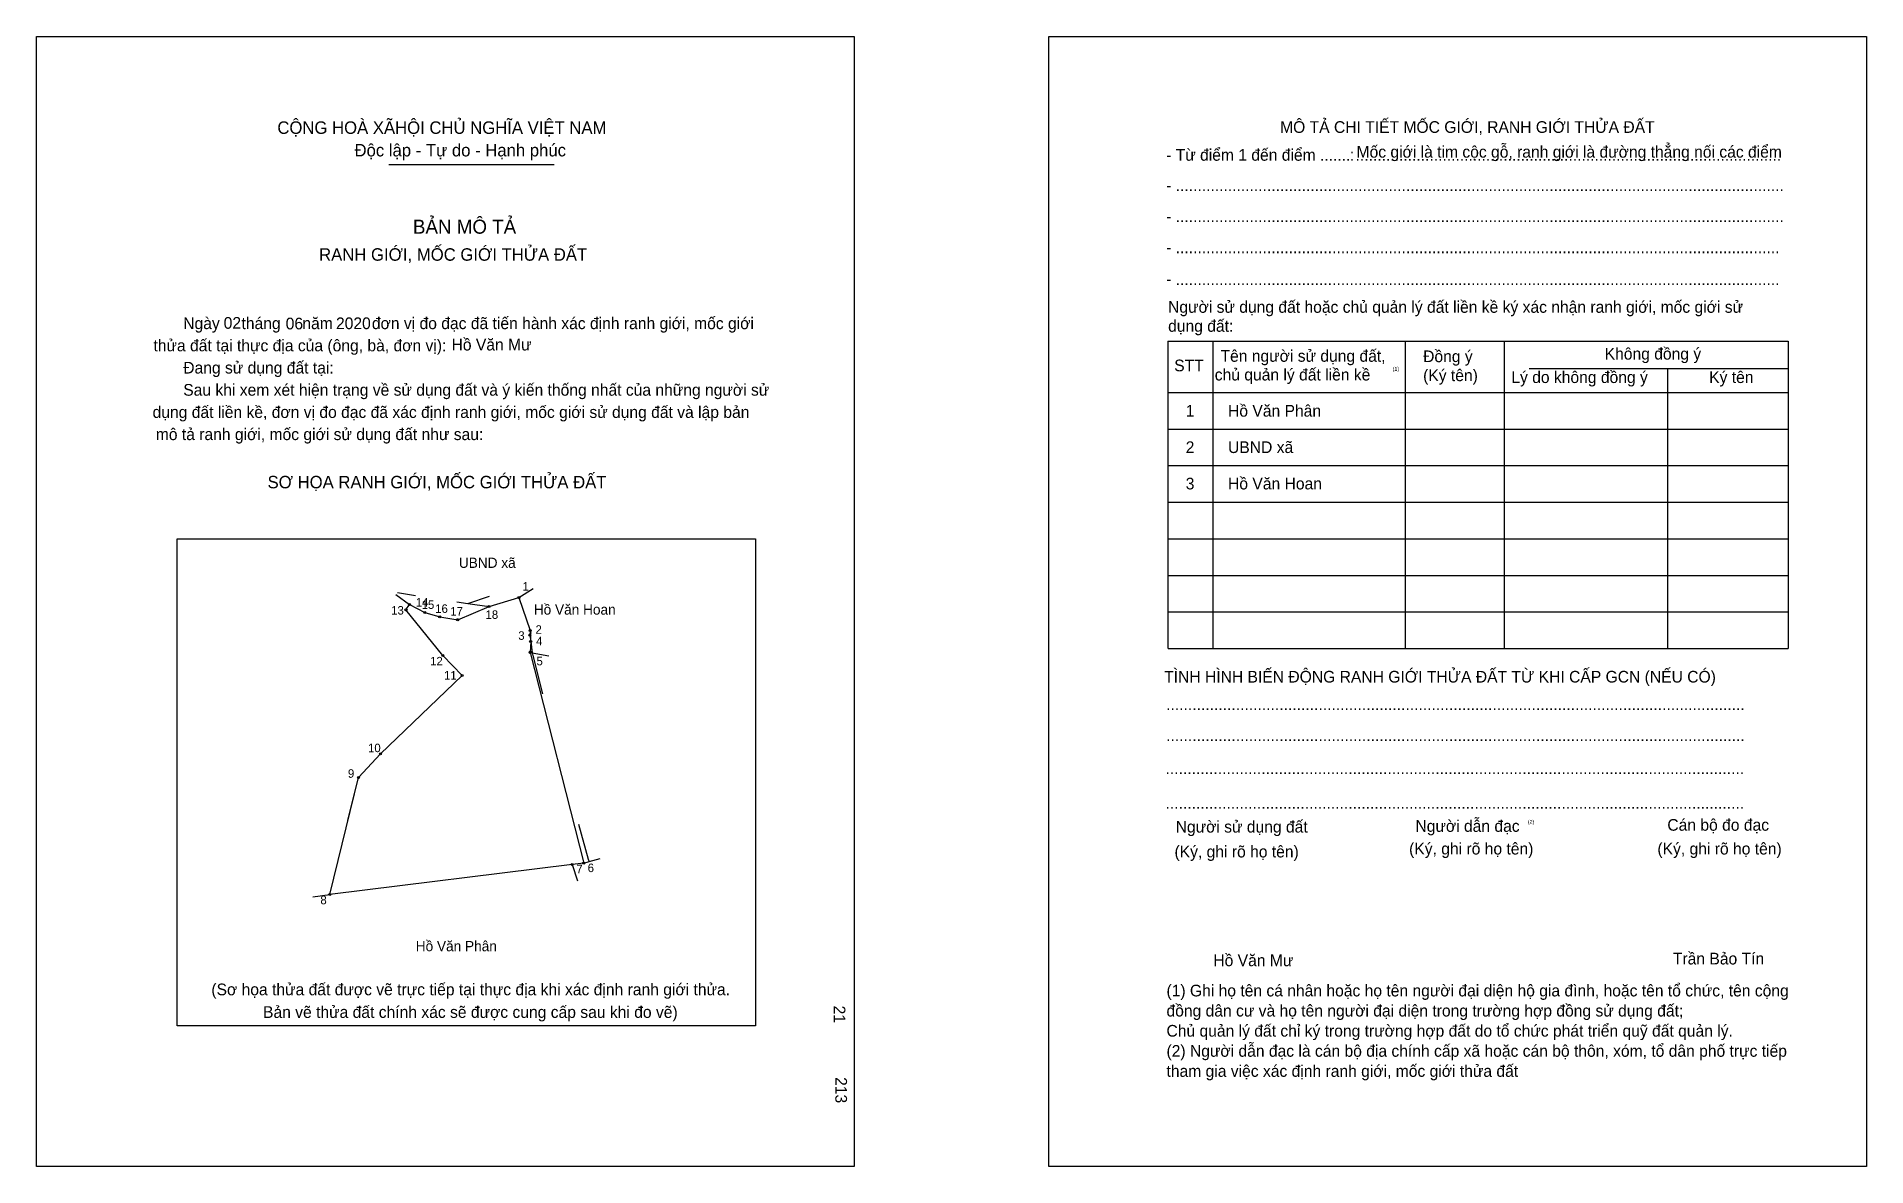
# Model space of a CAD drawing. Extents: x 547383 to 547924, y 1821390 to 1821724.
import ezdxf

# ---------------------------------------------------------------- set-up
doc = ezdxf.new("R2010")
doc.units = 0
for name, color, linetype in [('bmtKhungInTrang1', 7, 'Continuous'), ('bmtKhungInTrang2', 7, 'Continuous'), ('bmtNoiDung', 7, 'Continuous'), ('bmtTemplate', 7, 'Continuous'), ('CanhThua', 7, 'Continuous'), ('MocDinhThua', 7, 'Continuous'), ('RauThua', 7, 'Continuous'), ('SoHieuDinhThua', 7, 'Continuous'), ('TenChuLanCan', 7, 'Continuous')]:
    doc.layers.add(name, color=color, linetype=linetype)

msp = doc.modelspace()

# ---------------------------------------------------------------- linework, layer by layer
at = {"layer": 'bmtKhungInTrang1'}
msp.add_lwpolyline([(547382.85, 1821724.45), (547624.82, 1821724.45), (547624.82, 1821389.77), (547382.85, 1821389.77)], close=True, dxfattribs=at)
at = {"layer": 'bmtKhungInTrang2'}
msp.add_lwpolyline([(547682.52, 1821724.45), (547924.49, 1821724.45), (547924.49, 1821389.77), (547682.52, 1821389.77)], close=True, dxfattribs=at)
at = {"layer": 'bmtTemplate'}
for p, q in [((547487.12, 1821686.52), (547536.05, 1821686.52)), ((547731.06, 1821634.18), (547731.06, 1821543.2)), ((547787.99, 1821634.18), (547787.99, 1821543.2)), ((547817.27, 1821634.29), (547817.27, 1821543.2)), ((547901.33, 1821634.18), (547901.33, 1821543.2)), ((547824.7, 1821626.16), (547901.33, 1821626.16)), ((547717.79, 1821619.02), (547901.33, 1821619.02)), ((547717.79, 1821608.18), (547901.33, 1821608.18)), ((547717.79, 1821597.35), (547901.33, 1821597.35)), ((547717.79, 1821586.52), (547901.33, 1821586.52)), ((547717.79, 1821575.69), (547901.33, 1821575.69)), ((547717.79, 1821564.86), (547901.33, 1821564.86)), ((547717.79, 1821554.03), (547901.33, 1821554.03)), ((547717.79, 1821543.2), (547901.33, 1821543.2))]:
    msp.add_line(p, q, dxfattribs=at)
for points in [[(547717.68, 1821634.18), (547901.33, 1821634.18)], [(547717.68, 1821634.18), (547717.68, 1821543.2)], [(547865.61, 1821626.06), (547865.61, 1821543.2)]]:
    msp.add_lwpolyline(points, dxfattribs=at)
msp.add_lwpolyline([(547424.48, 1821431.45), (547424.48, 1821575.68), (547595.69, 1821575.68), (547595.69, 1821431.45)], close=True, dxfattribs=at)
at = {"layer": 'CanhThua'}
for p, q in [((547516.77, 1821555.6), (547525.63, 1821558.27)), ((547525.63, 1821558.27), (547528.92, 1821548.48)), ((547492.19, 1821554.62), (547493.23, 1821556.21)), ((547503.07, 1821541.11), (547492.19, 1821554.62)), ((547493.23, 1821556.21), (547497.77, 1821553.84)), ((547497.77, 1821553.84), (547502.17, 1821552.55)), ((547502.17, 1821552.55), (547507.49, 1821551.72)), ((547507.49, 1821551.72), (547516.77, 1821555.6)), ((547528.92, 1821548.48), (547528.84, 1821547.12)), ((547528.84, 1821547.12), (547529.1, 1821545.27)), ((547508.84, 1821535.17), (547503.07, 1821541.11)), ((547529.1, 1821545.27), (547528.99, 1821542.05)), ((547528.99, 1821542.05), (547544.8, 1821479.62)), ((547484.62, 1821511.97), (547508.84, 1821535.17)), ((547478.11, 1821504.96), (547484.62, 1821511.97)), ((547469.63, 1821470.36), (547478.11, 1821504.96)), ((547541.39, 1821479.21), (547469.63, 1821470.36)), ((547544.8, 1821479.62), (547541.39, 1821479.21))]:
    msp.add_line(p, q, dxfattribs=at)
at = {"layer": 'MocDinhThua'}
for centre in [(547493.23, 1821556.21), (547525.63, 1821558.27), (547492.19, 1821554.62), (547497.77, 1821553.84), (547502.17, 1821552.55), (547507.49, 1821551.72), (547516.77, 1821555.6), (547528.84, 1821547.12), (547528.92, 1821548.48), (547503.07, 1821541.11), (547528.99, 1821542.05), (547529.1, 1821545.27), (547508.84, 1821535.17), (547484.62, 1821511.97), (547478.11, 1821504.96), (547541.39, 1821479.21), (547544.8, 1821479.62), (547469.63, 1821470.36)]:
    msp.add_circle(centre, 0.302, dxfattribs=at)
at = {"layer": 'RauThua'}
for p, q in [((547489.21, 1821559.21), (547493.23, 1821556.21)), ((547489.21, 1821559.21), (547493.23, 1821556.21)), ((547489.64, 1821559.73), (547494.38, 1821559.01)), ((547494.38, 1821559.01), (547495.03, 1821558.91)), ((547507.2, 1821557.05), (547510.47, 1821556.55)), ((547510.47, 1821556.55), (547516.89, 1821558.68)), ((547510.47, 1821556.55), (547516.77, 1821555.6)), ((547510.47, 1821556.55), (547516.77, 1821555.6)), ((547525.63, 1821558.27), (547529.87, 1821560.94)), ((547528.92, 1821548.48), (547529.19, 1821547.69)), ((547528.92, 1821548.48), (547529.19, 1821547.69)), ((547528.92, 1821548.48), (547529.19, 1821547.69)), ((547529.1, 1821545.27), (547529.19, 1821547.69)), ((547529.1, 1821545.27), (547529.19, 1821547.69)), ((547529.1, 1821545.27), (547529.19, 1821547.69)), ((547528.99, 1821542.05), (547529.58, 1821541.94)), ((547528.99, 1821542.05), (547529.58, 1821541.94)), ((547528.99, 1821542.05), (547529.58, 1821541.94)), ((547529.1, 1821545.27), (547529.58, 1821541.94)), ((547529.1, 1821545.27), (547529.58, 1821541.94)), ((547529.1, 1821545.27), (547529.58, 1821541.94)), ((547529.58, 1821541.94), (547529.7, 1821541.11)), ((547529.58, 1821541.94), (547534.45, 1821540.99)), ((547529.7, 1821541.11), (547532.63, 1821529.79)), ((547474.99, 1821492.21), (547478.11, 1821504.96)), ((547543.25, 1821491.13), (547546.14, 1821480.76)), ((547546.14, 1821480.76), (547546.37, 1821480.06)), ((547546.37, 1821480.06), (547549.65, 1821480.97)), ((547541.39, 1821479.21), (547542.98, 1821474.33)), ((547544.8, 1821479.62), (547546.37, 1821480.06)), ((547544.8, 1821479.62), (547546.37, 1821480.06)), ((547464.65, 1821469.64), (547469.63, 1821470.36))]:
    msp.add_line(p, q, dxfattribs=at)

# ---------------------------------------------------------------- texts
at = {"layer": 'bmtNoiDung'}
for s, height, p in [('02', 3.462, (547438.22, 1821637.91)), ('06', 3.462, (547456.58, 1821637.72)), ('2020', 3.462, (547471.47, 1821637.79)), ('Hồ Văn Mư', 3.462, (547505.68, 1821631.47)), ('1', 3.46, (547723, 1821611.87)), ('Hồ Văn Phân ', 3.4622, (547735.53, 1821611.87)), ('2', 3.46, (547723, 1821601.09)), ('UBND xã ', 3.462, (547735.53, 1821601.09)), ('3', 3.46, (547723, 1821590.31)), ('Hồ Văn Hoan ', 3.4622, (547735.53, 1821590.31)), ('Hồ Văn Mư', 3.462, (547731.18, 1821449.09))]:
    msp.add_text(s, height=height, dxfattribs=at).set_placement(p)
for s, p in [('21', (547618.79, 1821437.41)), ('213', (547619.28, 1821416.22))]:
    msp.add_text(s, height=3.462, rotation=270, dxfattribs=at).set_placement(p)
at = {"layer": 'bmtTemplate'}
for s, height, p in [('CỘNG HOÀ XÃHỘI CHỦ NGHĨA VIỆT NAM', 3.693, (547454.12, 1821695.63)), ('MÔ TẢ CHI TIẾT MỐC GIỚI, RANH GIỚI THỬA ĐẤT', 3.4609, (547750.94, 1821695.92)), ('Độc lập - Tự do - Hạnh phúc', 3.693, (547476.96, 1821688.95)), ('Mốc giới là tim cộc gỗ, ranh giới là đường thẳng nối các điểm', 3.4609, (547773.57, 1821688.58)), ('- Từ điểm 1 đến điểm .......', 3.4609, (547717.21, 1821687.67)), (':', 3.46, (547771.58, 1821687.67)), ('..................................................................................................', 3.4609, (547773.28, 1821687.67)), ('- ............................................................................................................................................', 3.46087, (547717.21, 1821678.7)), ('BẢN MÔ TẢ', 4.155, (547494.25, 1821666.06)), ('- ............................................................................................................................................', 3.46087, (547717.21, 1821669.49)), ('RANH GIỚI, MỐC GIỚI THỬA ĐẤT', 3.693, (547466.47, 1821658.05)), ('- ...........................................................................................................................................', 3.46087, (547717.21, 1821660.29)), ('- ...........................................................................................................................................', 3.46087, (547717.21, 1821650.86)), ('Người sử dụng đất hoặc chủ quản lý đất liền kề ký xác nhận ranh giới, mốc giới sử', 3.4609, (547717.79, 1821642.63)), ('Ngày     tháng     năm         đơn vị đo đạc đã tiến hành xác định ranh giới, mốc giới ', 3.4622, (547426.26, 1821637.79)), ('dụng đất:', 3.461, (547717.79, 1821637)), ('thửa đất tại thực địa của (ông, bà, đơn vị):', 3.4622, (547417.44, 1821631.22)), ('Không đồng ý', 3.4609, (547847.02, 1821628.77)), ('Đang sử dụng đất tại:', 3.4622, (547426.26, 1821624.64)), ('STT', 3.461, (547719.6, 1821625.3)), ('Tên người sử dụng đất,', 3.4609, (547733.3, 1821628.12)), ('Đồng ý', 3.461, (547793.28, 1821628.01)), ('Sau khi xem xét hiện trạng về sử dụng đất và ý kiến thống nhất của những người sử ', 3.4622, (547426.26, 1821618.07)), ('chủ quản lý đất liền kề', 3.4609, (547731.6, 1821622.58)), ('(1)', 1.154, (547784.24, 1821625.42)), ('(Ký tên)', 3.461, (547793.28, 1821622.38)), ('Lý do không đồng ý', 3.4609, (547819.39, 1821621.83)), ('Ký tên', 3.461, (547877.95, 1821621.83)), ('dụng đất liền kề, đơn vị đo đạc đã xác định ranh giới, mốc giới sử dụng đất và lập bản', 3.4622, (547417.18, 1821611.49)), ('mô tả ranh giới, mốc giới sử dụng đất như sau:', 3.4622, (547418.13, 1821604.92)), ('SƠ HỌA RANH GIỚI, MỐC GIỚI THỬA ĐẤT', 3.693, (547451.21, 1821590.63)), ('TÌNH HÌNH BIẾN ĐỘNG RANH GIỚI THỬA ĐẤT TỪ KHI CẤP GCN (NẾU CÓ)', 3.4609, (547716.62, 1821533.1)), ('.....................................................................................................................................', 3.46606, (547717.21, 1821524.95)), ('.....................................................................................................................................', 3.46606, (547717.21, 1821515.74)), ('.....................................................................................................................................', 3.46606, (547717.03, 1821506)), ('.....................................................................................................................................', 3.46606, (547717.03, 1821495.71)), ('Người sử dụng đất', 3.4609, (547720.03, 1821488.67)), ('Người dẫn đạc', 3.4609, (547791.01, 1821488.88)), ('(2)', 1.154, (547824.25, 1821491.27)), ('Cán bộ đo đạc', 3.4609, (547865.57, 1821489.21)), ('(Ký, ghi rõ họ tên)', 3.4609, (547719.68, 1821481.3)), ('(Ký, ghi rõ họ tên)', 3.4609, (547789.13, 1821482.17)), ('(Ký, ghi rõ họ tên)', 3.4609, (547862.63, 1821482.17)), ('Trần Bảo Tín', 3.4609, (547867.22, 1821449.6)), ('(Sơ họa thửa đất được vẽ trực tiếp tại thực địa khi xác định ranh giới thửa.', 3.4622, (547434.58, 1821440.47)), ('(1) Ghi họ tên cá nhân hoặc họ tên người đại diện hộ gia đình, hoặc tên tổ chức, tên cộng', 3.4609, (547717.31, 1821440.13)), ('Bản vẽ thửa đất chính xác sẽ được cung cấp sau khi đo vẽ)', 3.4622, (547449.88, 1821433.77)), ('đồng dân cư và họ tên người đại diện trong trường hợp đồng sử dụng đất;', 3.4609, (547717.31, 1821434.18)), ('Chủ quản lý đất chỉ ký trong trường hợp đất do tổ chức phát triển quỹ đất quản lý.', 3.4609, (547717.31, 1821428.22)), ('(2) Người dẫn đạc là cán bộ địa chính cấp xã hoặc cán bộ thôn, xóm, tổ dân phố trực tiếp', 3.4609, (547717.31, 1821422.26)), ('tham gia việc xác định ranh giới, mốc giới thửa đất', 3.4609, (547717.31, 1821416.31))]:
    msp.add_text(s, height=height, dxfattribs=at).set_placement(p)
at = {"layer": 'SoHieuDinhThua'}
for s, height, p in [('1', 2.52, (547526.71, 1821560.36)), ('14', 2.516, (547495.08, 1821555.61)), ('15', 2.516, (547496.83, 1821554.92)), ('13', 2.516, (547487.8, 1821553.24)), ('16', 2.516, (547500.84, 1821553.75)), ('17', 2.516, (547505.31, 1821552.96)), ('18', 2.516, (547515.74, 1821551.97)), ('3', 2.52, (547525.43, 1821545.76)), ('2', 2.52, (547530.53, 1821547.55)), ('4', 2.52, (547530.72, 1821544.14)), ('12', 2.516, (547499.33, 1821538.18)), ('5', 2.52, (547530.82, 1821538.2)), ('11', 2.516, (547503.44, 1821533.98)), ('10', 2.516, (547480.96, 1821512.48)), ('9', 2.52, (547475, 1821504.9)), ('7', 2.52, (547542.61, 1821476.6)), ('6', 2.52, (547545.98, 1821476.95)), ('8', 2.52, (547466.85, 1821467.43))]:
    msp.add_text(s, height=height, dxfattribs=at).set_placement(p)
at = {"layer": 'TenChuLanCan'}
for s, height, p in [('UBND xã', 3.019, (547507.85, 1821567.07)), ('Hồ Văn Hoan', 3.0189, (547530.02, 1821553.22)), ('Hồ Văn Phân', 3.0189, (547495.08, 1821453.52))]:
    msp.add_text(s, height=height, dxfattribs=at).set_placement(p)

doc.saveas('drawing.dxf')
